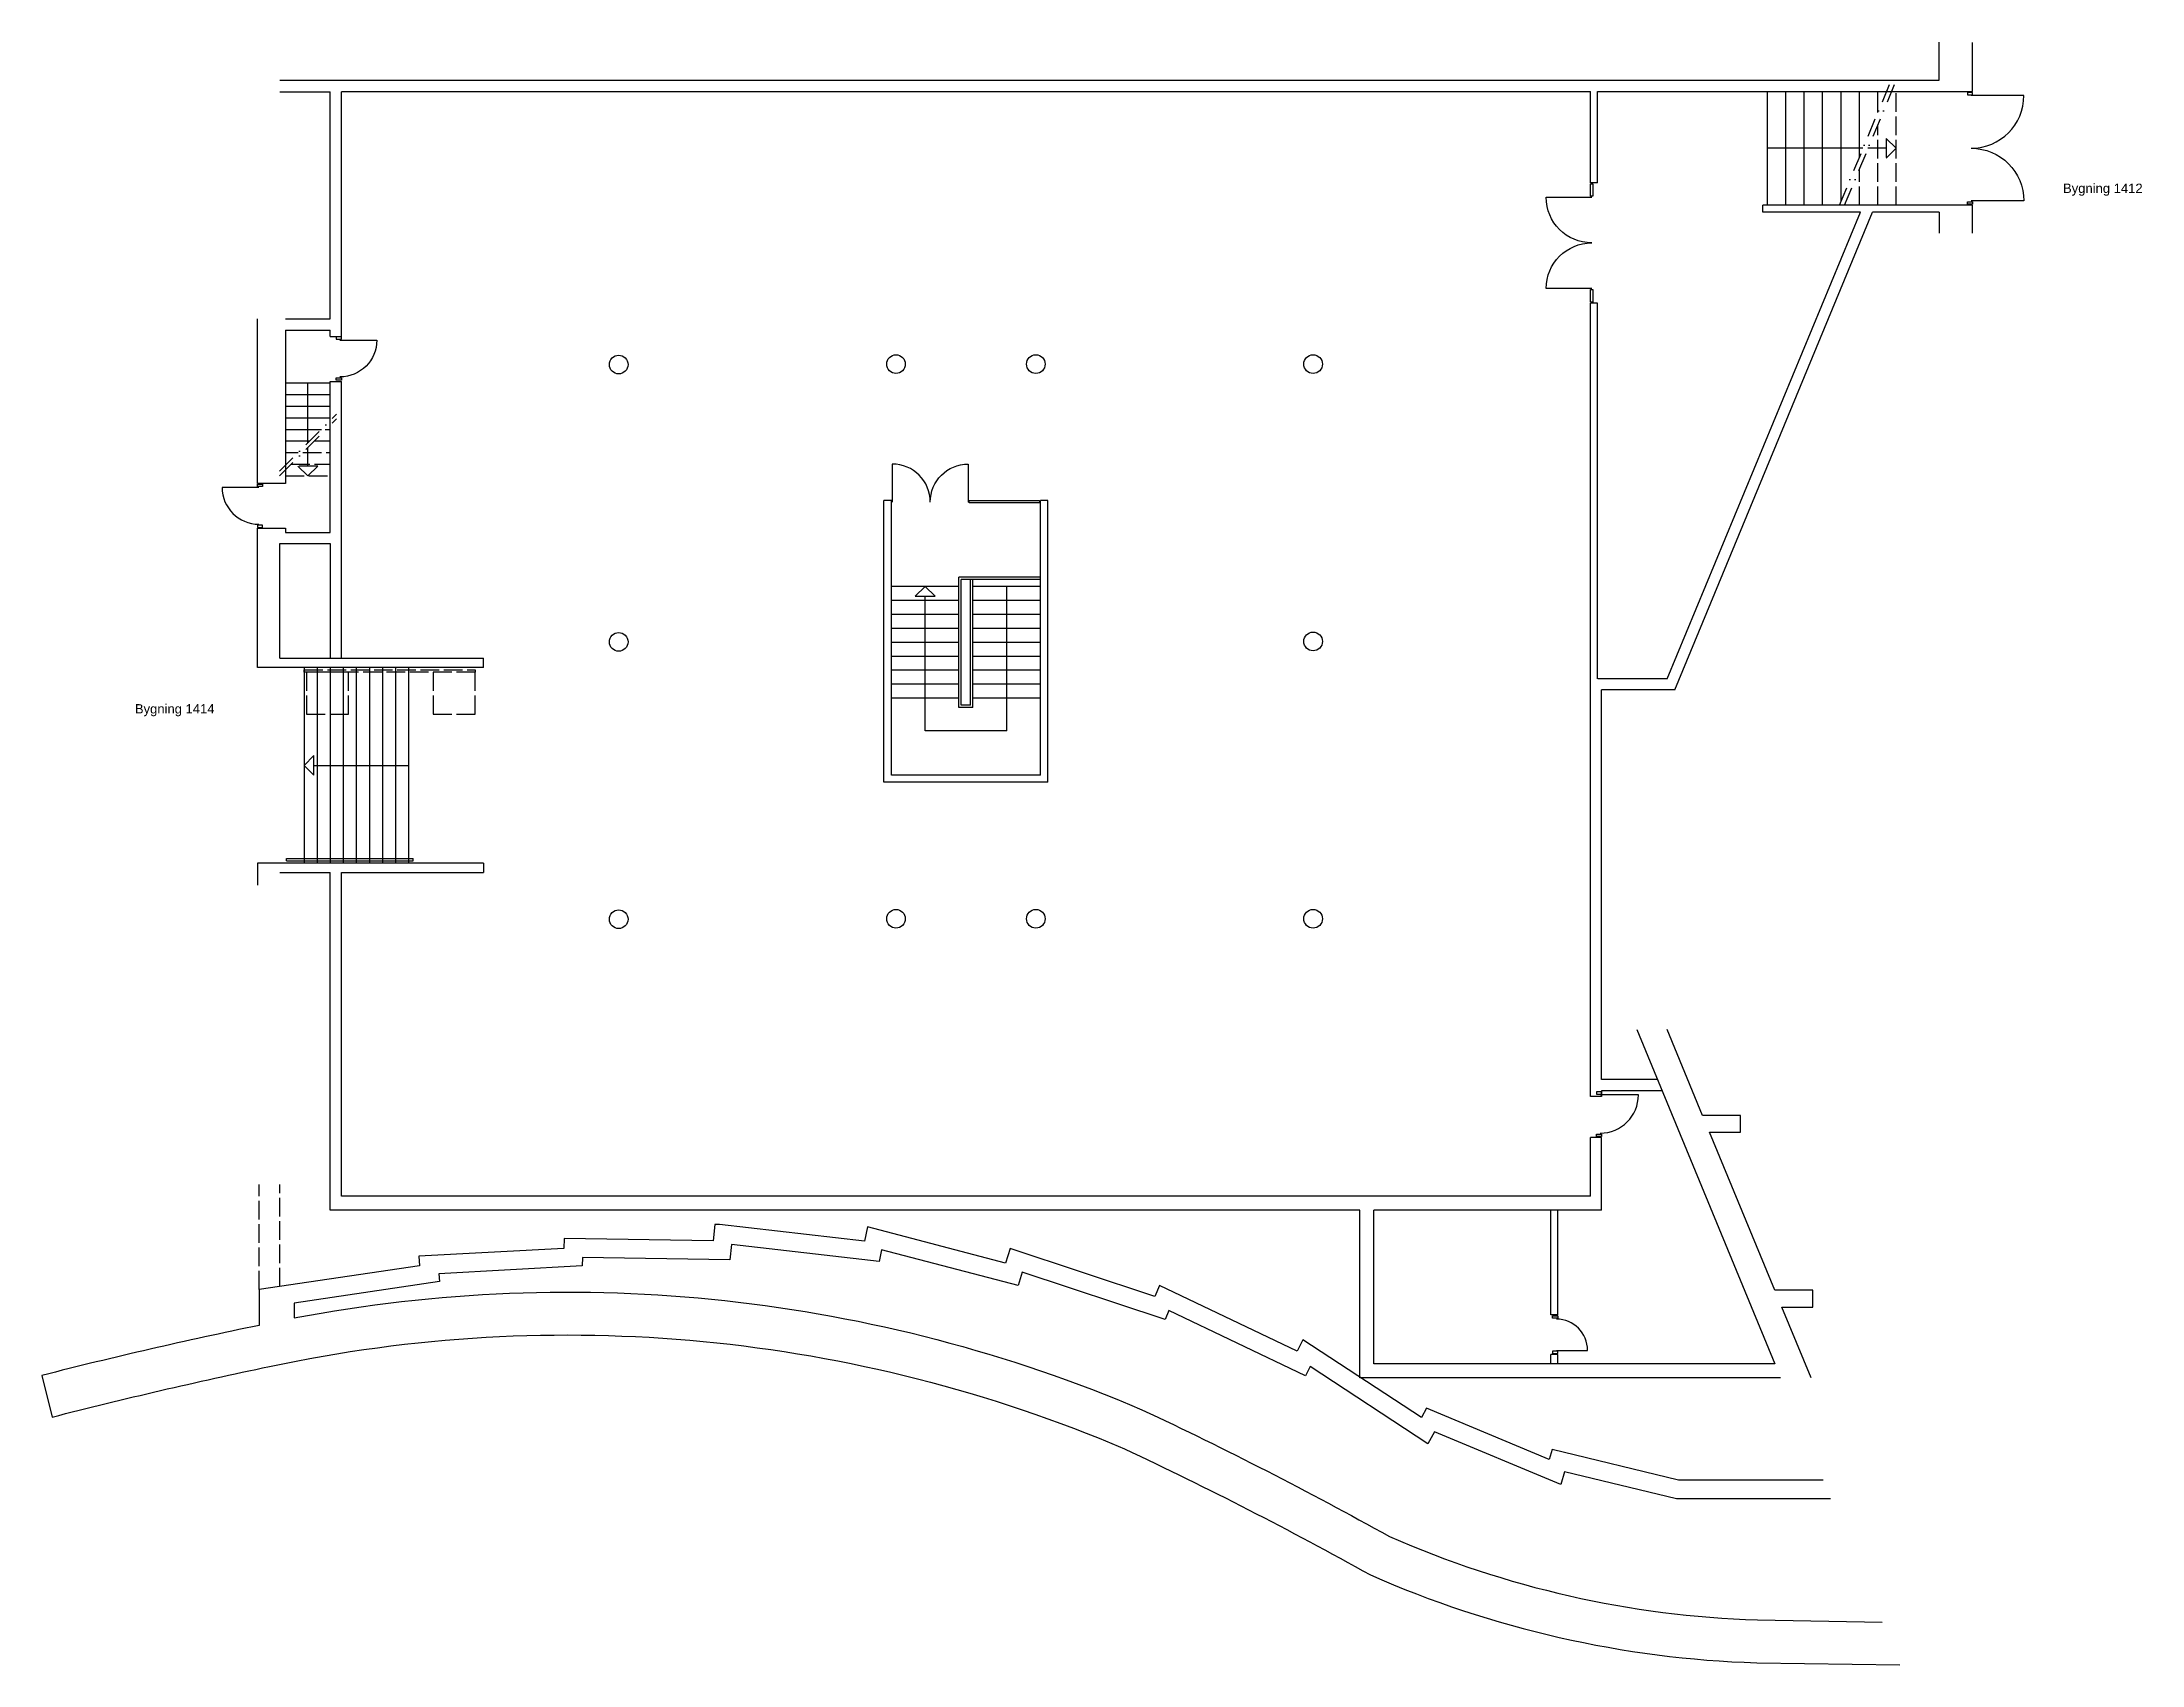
# Model space of a CAD drawing. Header units: millimetres. Extents: x -139118241 to -139073182, y 257852077 to 257886897.
import ezdxf

# ---------------------------------------------------------------- set-up
doc = ezdxf.new("R2010")
doc.units = ezdxf.units.MM
doc.header["$LTSCALE"] = 100
doc.linetypes.add('DASHDOT', pattern=[8, 4, -2, 0, -2])
doc.linetypes.add('HIDDEN', pattern=[5, 4, -1])
for name, color, linetype in [('A10--T', 1, 'Continuous'), ('A12----', 7, 'Continuous'), ('A22--U-', 1, 'Continuous'), ('A24----', 1, 'Continuous'), ('A321---', 1, 'Continuous'), ('A66----', 161, 'Continuous')]:
    doc.layers.add(name, color=color, linetype=linetype)
doc.styles.add('ARIAL', font='arial.ttf')

# ---------------------------------------------------------------- blocks, each defined once
blk = doc.blocks.new('D85V')
for points in [[(70, 110.0424046834014), (20, 110.0424046834014), (20, 0.0424046834014007), (70, 0.0424046834014007)], [(830, 0.0424046834014007), (780, 0.0424046834014007), (780, 110.0424046834014), (830, 110.0424046834014)]]:
    blk.add_lwpolyline(points, close=True)
blk.add_lwpolyline([(90, 30.0424046834014), (90, -639.9575953165986, 0.4142135623730951), (760, 30.0424046834014)], format="xyb")
blk = doc.blocks.new('D100H')
for points in [[(-979.9999999999927, 3.638e-12), (-979.9999999999927, 110), (-929.9999999999927, 110), (-929.9999999999927, 3.638e-12)], [(-19.99999999999272, 110), (-69.99999999999272, 110), (-69.99999999999272, 3.638e-12), (-19.99999999999272, 3.638e-12)]]:
    blk.add_lwpolyline(points, close=True)
blk.add_lwpolyline([(-909.9999999999927, 30.00000000000364, 0.4142135623730951), (-89.99999999999272, -789.9999999999964), (-89.99999999999272, 30.00000000000364)], format="xyb")
blk = doc.blocks.new('D96H')
for points in [[(-945, 110), (-895, 110), (-895, 0), (-945, 0)], [(-15, 0), (-15, 110), (-65, 110), (-65, 0)]]:
    blk.add_lwpolyline(points, close=True)
blk.add_lwpolyline([(-85, 30), (-85, -760, -0.4142135623730951), (-875, 30)], format="xyb")

msp = doc.modelspace()

# ---------------------------------------------------------------- linework, layer by layer
at = {"layer": 'A12----'}
for p, q in [((-139077537.2756885, 257886076.7721266), (-139077537.2756885, 257886896.7721266)), ((-139076817.2756885, 257885836.7721266), (-139076817.2756885, 257886886.0462206)), ((-139113137.2756885, 257886076.7721266), (-139077537.2756885, 257886076.7721266)), ((-139111817.2756885, 257885836.7721266), (-139085017.2756885, 257885836.7721266)), ((-139085017.2756885, 257883876.7721266), (-139085017.2756885, 257885836.7721266)), ((-139084867.2756885, 257883876.7721266), (-139084867.2756885, 257885836.7721266)), ((-139084867.2756885, 257885836.7721266), (-139076817.2756885, 257885836.7721266)), ((-139113137.2756885, 257885826.1782944), (-139112057.2756885, 257885826.1782944)), ((-139112057.2756885, 257880956.1782944), (-139112057.2756885, 257885826.1782944)), ((-139111817.2756885, 257880576.1782944), (-139111817.2756885, 257885826.1782944)), ((-139084867.2756885, 257883876.7721266), (-139085017.2756885, 257883876.7721266)), ((-139083367.1778719, 257873236.7721266), (-139079222.4122469, 257883246.7721266)), ((-139083206.7926158, 257872996.7721266), (-139078962.6519908, 257883246.7721266)), ((-139076817.2756885, 257883396.7721266), (-139081317.2756885, 257883396.7721266)), ((-139081317.2756885, 257883246.7721266), (-139081317.2756885, 257883396.7721266)), ((-139079222.4122469, 257883246.7721266), (-139081317.2756885, 257883246.7721266)), ((-139077537.2756885, 257883246.7721266), (-139078962.6519908, 257883246.7721266)), ((-139077537.2756885, 257883246.7721266), (-139077537.2756885, 257882796.7721266)), ((-139076817.2756885, 257882796.7721266), (-139076817.2756885, 257883396.7721266)), ((-139113617.2756885, 257877426.1782944), (-139113617.2756885, 257880956.1782945)), ((-139113017.2756885, 257880956.1782944), (-139112057.2756885, 257880956.1782944)), ((-139084867.2756885, 257881296.7721266), (-139085017.2756885, 257881296.7721266)), ((-139085017.2756885, 257864276.7707191), (-139085017.2756885, 257881296.7721266)), ((-139084867.2756885, 257873236.7721266), (-139084867.2756885, 257881296.7721266)), ((-139113017.2756885, 257880716.1782944), (-139112057.2756885, 257880716.1782944)), ((-139113017.2756885, 257880716.1782944), (-139113017.2756885, 257877426.1782944)), ((-139112057.2756885, 257880576.1782944), (-139112057.2756885, 257880716.1782944)), ((-139112057.2756885, 257880576.1782944), (-139111817.2756885, 257880576.1782944)), ((-139112057.2756885, 257879616.1782944), (-139111817.2756885, 257879616.1782944)), ((-139112057.2756885, 257876376.1782944), (-139112057.2756885, 257879616.1782944)), ((-139111817.2756885, 257873676.226378), (-139111817.2756885, 257879616.1782944)), ((-139113017.2756885, 257877426.1782944), (-139113617.2756885, 257877426.1782944)), ((-139100017.2756885, 257877056.7721266), (-139100177.2756885, 257877056.7721266)), ((-139100177.2756885, 257871016.7721266), (-139100177.2756885, 257877056.7721266)), ((-139100017.2756885, 257871166.7721266), (-139100017.2756885, 257877056.7721266)), ((-139096657.2756885, 257877056.7721266), (-139096817.2756885, 257877056.7721266)), ((-139096817.2756885, 257871166.7721266), (-139096817.2756885, 257877056.7721266)), ((-139096657.2756885, 257871016.7721266), (-139096657.2756885, 257877056.7721266)), ((-139113617.2756885, 257873476.226378), (-139113617.2756885, 257876466.1782944)), ((-139113617.2756885, 257876466.1782944), (-139113017.2756885, 257876466.1782944)), ((-139113017.2756885, 257876466.1782944), (-139113017.2756885, 257876376.1782944)), ((-139113017.2756885, 257876376.1782944), (-139112057.2756885, 257876376.1782944)), ((-139113137.2756885, 257876136.1782944), (-139112057.2756885, 257876136.1782944)), ((-139113137.2756885, 257873676.226378), (-139113137.2756885, 257876136.1782944)), ((-139112057.2756885, 257876136.1782944), (-139112057.2756885, 257873676.226378)), ((-139113617.2756885, 257873476.226378), (-139113617.2756885, 257874090.3156552)), ((-139113137.2756885, 257873676.226378), (-139108767.2756885, 257873676.226378)), ((-139108767.2756885, 257873476.226378), (-139108767.2756885, 257873676.226378)), ((-139108767.2756885, 257873476.226378), (-139113617.2756885, 257873476.226378)), ((-139083367.1778719, 257873236.7721266), (-139084857.2756885, 257873236.7721266)), ((-139084777.2756885, 257864636.7721266), (-139084777.2756885, 257872996.7721266)), ((-139083206.7926158, 257872996.7721266), (-139084777.2756885, 257872996.7721266)), ((-139096657.2756885, 257871016.7721266), (-139100177.2756885, 257871016.7721266)), ((-139096817.2756885, 257871166.7721266), (-139100017.2756885, 257871166.7721266)), ((-139108767.2756885, 257869276.226378), (-139113617.2756885, 257869276.226378)), ((-139113617.2756885, 257869276.226378), (-139113617.2756885, 257868806.2023362)), ((-139108767.2756885, 257869276.226378), (-139108767.2756885, 257869076.226378)), ((-139113137.2756885, 257869076.226378), (-139112057.2756885, 257869076.226378)), ((-139112057.2756885, 257861836.7721266), (-139112057.2756885, 257869076.226378)), ((-139111817.2756885, 257869076.226378), (-139108767.2756885, 257869076.226378)), ((-139111817.2756885, 257862136.7721266), (-139111817.2756885, 257869076.226378)), ((-139084020.3817339, 257865709.8872163), (-139081060.4006885, 257858536.7721266)), ((-139082609.6719233, 257863866.7721266), (-139083372.8367652, 257865709.8872163)), ((-139084777.2720633, 257864276.7707191), (-139085017.2756885, 257864276.7707191)), ((-139083577.5615247, 257864636.7721266), (-139084777.2756885, 257864636.7721266)), ((-139083478.5256885, 257864396.7721266), (-139084777.2720633, 257864396.7721266)), ((-139084777.2720633, 257864396.7721266), (-139084777.2720633, 257864276.7707191)), ((-139081800.3225635, 257863866.7721266), (-139082609.6719233, 257863866.7721266)), ((-139081800.3225635, 257863506.7721266), (-139081800.3225635, 257863866.7721266)), ((-139085017.2756885, 257862136.7721266), (-139085017.2756885, 257863396.7721266)), ((-139084777.2756885, 257863396.7721266), (-139085017.2756885, 257863396.7721266)), ((-139084777.2756885, 257861836.7721266), (-139084777.2756885, 257863396.7721266)), ((-139081056.9375483, 257860116.7721266), (-139082460.6094233, 257863506.7721266)), ((-139082460.6094233, 257863506.7721266), (-139081800.3225635, 257863506.7721266)), ((-139085017.2756885, 257862136.7721266), (-139111817.2756885, 257862136.7721266)), ((-139089967.2756885, 257861836.7721266), (-139112057.2756885, 257861836.7721266)), ((-139089967.2756885, 257858236.7721266), (-139089967.2756885, 257861836.7721266)), ((-139089667.2756885, 257858536.7721266), (-139089667.2756885, 257861836.7721266)), ((-139084777.2756885, 257861836.7721266), (-139089667.2756885, 257861836.7721266)), ((-139080247.5881885, 257860116.7721266), (-139081056.9375483, 257860116.7721266)), ((-139080278.5000483, 257858236.7721266), (-139080907.8750483, 257859756.7721266)), ((-139080907.8750483, 257859756.7721266), (-139080247.5881885, 257859756.7721266)), ((-139080247.5881885, 257859756.7721266), (-139080247.5881885, 257860116.7721266)), ((-139081060.4006885, 257858536.7721266), (-139089667.2756885, 257858536.7721266)), ((-139080936.1819385, 257858236.7721266), (-139089967.2756885, 257858236.7721266))]:
    msp.add_line(p, q, dxfattribs=at)
at = {"layer": 'A12----', "linetype": 'HIDDEN'}
for p, q in [((-139113580.686075, 257860134.9503874), (-139113580.6860673, 257862386.1782944)), ((-139113137.2756884, 257860199.9077897), (-139113137.2756885, 257862386.1782944))]:
    msp.add_line(p, q, dxfattribs=at)
at = {"layer": 'A12----', "linetype": 'Continuous'}
msp.add_line((-139118241.4245604, 257858289.1789585), (-139118026.606386, 257857394.8452472), dxfattribs=at)
for points in [[(-139080023.0782579, 257856038.6819752), (-139083125.0781706, 257856040.1450115), (-139085840.7904804, 257856696.6148113), (-139085905.0546014, 257856485.3802501), (-139088535.8625384, 257857584.2971662), (-139088644.5478533, 257857386.2639716), (-139088644.5478533, 257857386.2639716), (-139088644.5478533, 257857386.2639716), (-139088644.5478533, 257857386.2639716), (-139091184.6084711, 257859054.7342822), (-139091310.2832468, 257858808.4709339), (-139094262.7143064, 257860221.2641305), (-139094365.0347558, 257859981.2358227), (-139097469.996495, 257861009.6985802), (-139097565.1231222, 257860698.1591758), (-139100532.1033057, 257861477.868694), (-139100594.0409146, 257861167.8848166), (-139103704.4775791, 257861529.2636567), (-139103802.3635795, 257861529.2636567), (-139103838.3388562, 257861174.2372338), (-139107039.7511795, 257861224.0168504), (-139107041.4706087, 257861015.8969384), (-139110158.1689625, 257860844.853791), (-139110139.2226038, 257860639.1075612), (-139113580.686075, 257860134.9503874), (-139113580.686075, 257859362.6135473)], [(-139079865.7017967, 257855641.5803952), (-139083172.4759746, 257855643.1400117), (-139085569.9789456, 257856222.6889904), (-139085652.9943511, 257855949.8194251), (-139088359.5377369, 257857080.3718569), (-139088503.2844343, 257856818.4540648), (-139091032.330579, 257858479.6893822), (-139091132.5607685, 257858283.2854345), (-139094060.0788075, 257859684.1572872), (-139094143.0696135, 257859489.4734011), (-139097208.9794922, 257860505.0009319), (-139097296.8712674, 257860217.155645), (-139100225.3582933, 257860986.7493284), (-139100276.4028325, 257860731.2828281), (-139103446.8382026, 257861099.6324781), (-139103480.0790352, 257860771.5912519), (-139106646.0414234, 257860820.819648), (-139106647.5362046, 257860639.8911611), (-139109725.035053, 257860470.9992667), (-139109709.3634389, 257860300.8148234), (-139112828.9105607, 257859839.1085962), (-139112828.9105607, 257859524.4828481)]]:
    msp.add_lwpolyline(points, dxfattribs=at)
for points in [[(-139112828.9105607, 257859524.4828481, -0.1489121104928673), (-139094639.7796998, 257857554.2903595, -0.0170530432680523), (-139089329.2485682, 257854832.920949, 0.0955100106265978), (-139081434.950327, 257853042.5595686), (-139078758.952367, 257852995.4227904)], [(-139113580.686075, 257859362.6135473, 0.0116171710324009), (-139118241.4245604, 257858289.1789585)], [(-139113362.0161361, 257858479.5003951, -0.1548060377411375), (-139095015.6165428, 257856715.8732427, -0.0171285802788222), (-139089738.5003437, 257854009.3451533, 0.0961774119584115), (-139081449.7575931, 257852123.9089048), (-139078377.2756884, 257852076.7721266)], [(-139118026.6063859, 257857394.8452472, -0.0116059671169737), (-139113362.0161361, 257858479.5003951, -0.0103434953678619)]]:
    msp.add_lwpolyline(points, format="xyb", dxfattribs=at)
at = {"layer": 'A12----'}
for centre in [(-139105867.2756885, 257879976.1782944), (-139099917.2756885, 257879986.7721266), (-139096917.2756885, 257879986.7721266), (-139090967.2756885, 257879986.7721266), (-139105867.2756885, 257874026.1782944), (-139090967.2756885, 257874036.7721266), (-139105867.2756885, 257868076.1782944), (-139099917.2756885, 257868086.7721266), (-139096917.2756885, 257868086.7721266), (-139090967.2756885, 257868086.7721266)]:
    msp.add_circle(centre, 200, dxfattribs=at)
at = {"layer": 'A22--U-'}
for p, q in [((-139085867.2756885, 257859586.7721266), (-139085867.2756885, 257861836.7721266)), ((-139085717.2756885, 257859586.7721266), (-139085717.2756885, 257861836.7721266)), ((-139085717.2756885, 257859586.7721266), (-139085867.2756885, 257859586.7721266)), ((-139085717.2756885, 257858736.7721266), (-139085867.2756885, 257858736.7721266)), ((-139085867.2756885, 257858536.7721266), (-139085867.2756885, 257858736.7721266)), ((-139085717.2756885, 257858536.7721266), (-139085717.2756885, 257858736.7721266))]:
    msp.add_line(p, q, dxfattribs=at)
at = {"layer": 'A24----'}
for p, q in [((-139081217.2756885, 257883396.7721266), (-139081217.2756885, 257885836.7721266)), ((-139080822.9899742, 257883396.7721266), (-139080822.9899742, 257885836.7721266)), ((-139080428.7042599, 257883396.7721266), (-139080428.7042599, 257885836.7721266)), ((-139080034.4185456, 257883396.7721266), (-139080034.4185456, 257885836.7721266)), ((-139079640.1328313, 257883480.1332299), (-139079640.1328313, 257885836.7721266)), ((-139079245.847117, 257884432.0231487), (-139079245.847117, 257885836.7721266)), ((-139078851.5614027, 257885383.9130676), (-139078851.5614027, 257885836.7721266)), ((-139079169.3215848, 257884616.7721266), (-139081217.2756885, 257884616.7721266)), ((-139113017.2756885, 257879586.7721266), (-139112057.2756885, 257879586.7721266)), ((-139112537.2756885, 257878297.1268312), (-139112537.2756885, 257879586.7721266)), ((-139113017.2756885, 257879336.7721266), (-139112057.2756885, 257879336.7721266)), ((-139113017.2756885, 257879086.7721266), (-139112057.2756885, 257879086.7721266)), ((-139113017.2756885, 257878836.7721266), (-139112057.2756885, 257878836.7721266)), ((-139113017.2756885, 257878586.7721266), (-139112247.630393, 257878586.7721266)), ((-139113017.2756885, 257878336.7721266), (-139112497.630393, 257878336.7721266)), ((-139113017.2756885, 257878086.7721266), (-139112747.630393, 257878086.7721266)), ((-139113017.2756885, 257877836.7721266), (-139112997.630393, 257877836.7721266)), ((-139098567.2756885, 257875216.7721266), (-139100017.2756885, 257875216.7721266)), ((-139098567.2756885, 257872616.7721266), (-139098567.2756885, 257875416.7721266)), ((-139096817.2756885, 257875416.7721266), (-139098567.2756885, 257875416.7721266)), ((-139098517.2756885, 257872666.7721266), (-139098517.2756885, 257875366.7721266)), ((-139096817.2756885, 257875366.7721266), (-139098517.2756885, 257875366.7721266)), ((-139098317.2756885, 257872666.7721266), (-139098317.2756885, 257875366.7721266)), ((-139098267.2756885, 257872616.7721266), (-139098267.2756885, 257875366.7721266)), ((-139096817.2756885, 257875216.7721266), (-139098267.2756885, 257875216.7721266)), ((-139097542.2756885, 257872116.7721266), (-139097542.2756885, 257875216.7721266)), ((-139098567.2756885, 257874916.7721266), (-139100017.2756885, 257874916.7721266)), ((-139098567.2756885, 257874616.7721266), (-139100017.2756885, 257874616.7721266)), ((-139099292.2756885, 257872116.7721266), (-139099292.2756885, 257875004.6400923)), ((-139096817.2756885, 257874916.7721266), (-139098267.2756885, 257874916.7721266)), ((-139096817.2756885, 257874616.7721266), (-139098267.2756885, 257874616.7721266)), ((-139098567.2756885, 257874316.7721266), (-139100017.2756885, 257874316.7721266)), ((-139096817.2756885, 257874316.7721266), (-139098267.2756885, 257874316.7721266)), ((-139098567.2756885, 257874016.7721266), (-139100017.2756885, 257874016.7721266)), ((-139098567.2756885, 257873716.7721266), (-139100017.2756885, 257873716.7721266)), ((-139096817.2756885, 257874016.7721266), (-139098267.2756885, 257874016.7721266)), ((-139096817.2756885, 257873716.7721266), (-139098267.2756885, 257873716.7721266)), ((-139112617.2756885, 257873476.226378), (-139112617.2756885, 257869276.226378)), ((-139112337.2756885, 257873476.226378), (-139112337.2756885, 257869276.226378)), ((-139112057.2756885, 257873476.226378), (-139112057.2756885, 257869276.226378)), ((-139111777.2756885, 257873476.226378), (-139111777.2756885, 257869276.226378)), ((-139111497.2756885, 257873476.226378), (-139111497.2756885, 257869276.226378)), ((-139111217.2756885, 257873476.226378), (-139111217.2756885, 257869276.226378)), ((-139110937.2756885, 257873476.226378), (-139110937.2756885, 257869276.226378)), ((-139110657.2756885, 257873476.226378), (-139110657.2756885, 257869276.226378)), ((-139110377.2756885, 257873476.226378), (-139110377.2756885, 257869276.226378)), ((-139098567.2756885, 257873416.7721266), (-139100017.2756885, 257873416.7721266)), ((-139096817.2756885, 257873416.7721266), (-139098267.2756885, 257873416.7721266)), ((-139098567.2756885, 257873116.7721266), (-139100017.2756885, 257873116.7721266)), ((-139098567.2756885, 257872816.7721266), (-139100017.2756885, 257872816.7721266)), ((-139096817.2756885, 257873116.7721266), (-139098267.2756885, 257873116.7721266)), ((-139096817.2756885, 257872816.7721266), (-139098267.2756885, 257872816.7721266)), ((-139098267.2756885, 257872616.7721266), (-139098567.2756885, 257872616.7721266)), ((-139098317.2756885, 257872666.7721266), (-139098517.2756885, 257872666.7721266)), ((-139097542.2756885, 257872116.7721266), (-139099292.2756885, 257872116.7721266)), ((-139112405.1436541, 257871376.226378), (-139110377.2756885, 257871376.226378)), ((-139110277.2756885, 257869326.226378), (-139110277.2756885, 257869376.226378))]:
    msp.add_line(p, q, dxfattribs=at)
at = {"layer": 'A24----', "linetype": 'DASHDOT'}
for p, q in [((-139078605.5951487, 257885977.7281342), (-139079710.685612, 257883309.8037499)), ((-139078497.3559286, 257885977.7281342), (-139079602.4463919, 257883309.8037499)), ((-139113143.5254851, 257877690.8770346), (-139111923.3763843, 257878911.0261354)), ((-139113143.5254851, 257877590.8770346), (-139111923.3763843, 257878811.0261354))]:
    msp.add_line(p, q, dxfattribs=at)
at = {"layer": 'A24----', "linetype": 'HIDDEN'}
for p, q in [((-139078457.2756885, 257883396.7721266), (-139078457.2756885, 257885836.7721266)), ((-139078851.5614027, 257883396.7721266), (-139078851.5614027, 257885122.6004746)), ((-139078669.4077228, 257884616.7721266), (-139079061.0823647, 257884616.7721266)), ((-139079245.847117, 257883396.7721266), (-139079245.847117, 257884170.7105558)), ((-139112537.2756885, 257877798.904161), (-139112537.2756885, 257878197.1268312)), ((-139112397.630393, 257878336.7721266), (-139112057.2756885, 257878336.7721266)), ((-139112147.630393, 257878586.7721266), (-139112057.2756885, 257878586.7721266)), ((-139112897.630393, 257877836.7721266), (-139112057.2756885, 257877836.7721266)), ((-139112647.630393, 257878086.7721266), (-139112057.2756885, 257878086.7721266)), ((-139113017.2756885, 257877586.7721266), (-139112057.2756885, 257877586.7721266))]:
    msp.add_line(p, q, dxfattribs=at)
for points in [[(-139078457.2756885, 257884616.7721266), (-139078669.4077228, 257884828.904161), (-139078669.4077228, 257884404.6400923)], [(-139112537.2756885, 257877586.7721266), (-139112325.1436541, 257877798.904161), (-139112749.4077228, 257877798.904161)]]:
    msp.add_lwpolyline(points, close=True, dxfattribs=at)
at = {"layer": 'A24----'}
for points in [[(-139099080.1436541, 257875004.6400923), (-139099292.2756885, 257875216.7721266), (-139099504.4077228, 257875004.6400923)], [(-139112405.1436541, 257871588.3584123), (-139112617.2756885, 257871376.226378), (-139112405.1436541, 257871164.0943436)]]:
    msp.add_lwpolyline(points, close=True, dxfattribs=at)
for points in [[(-139112997.2756885, 257869326.226378), (-139112997.2756885, 257869376.226378), (-139110277.2756885, 257869376.226378)], [(-139112997.2756885, 257869326.226378), (-139110277.2756885, 257869326.226378)]]:
    msp.add_lwpolyline(points, dxfattribs=at)
at = {"layer": 'A321---'}
for points in [[(-139076927.2756885, 257885816.7721266), (-139076927.2756885, 257885766.7721266), (-139076817.2756885, 257885766.7721266), (-139076817.2756885, 257885816.7721266)], [(-139085017.2756885, 257883856.7721266), (-139084967.2756885, 257883856.7721266), (-139084967.2756885, 257883586.7721266), (-139085017.2756885, 257883586.7721266)], [(-139076927.2756885, 257883416.7721266), (-139076927.2756885, 257883466.7721266), (-139076817.2756885, 257883466.7721266), (-139076817.2756885, 257883416.7721266)], [(-139085017.2756885, 257881586.7721266), (-139084967.2756885, 257881586.7721266), (-139084967.2756885, 257881316.7721266), (-139085017.2756885, 257881316.7721266)], [(-139098347.2756885, 257877056.7721266), (-139096837.2756885, 257877056.7721266), (-139096837.2756885, 257877006.7721266), (-139098347.2756885, 257877006.7721266)]]:
    msp.add_lwpolyline(points, close=True, dxfattribs=at)
for points in [[(-139076847.2756885, 257884616.7721266, 0.4142135623731005), (-139075717.2756885, 257885746.7721266), (-139076847.2756885, 257885746.7721266)], [(-139076847.2756885, 257884616.7721266, -0.4142135623731005), (-139075717.2756885, 257883486.7721266), (-139076847.2756885, 257883486.7721266)], [(-139084987.2756885, 257881606.7721266), (-139085967.2756885, 257881606.7721266, -0.4142135623730951), (-139084987.2756885, 257882586.7721266, -0.4142135623730951), (-139085967.2756885, 257883566.7721266), (-139084987.2756885, 257883566.7721266)], [(-139099182.2756885, 257877026.7721266, 0.4142135623730951), (-139099997.2756885, 257877841.7721266), (-139099997.2756885, 257877026.7721266)], [(-139099182.2756885, 257877026.7721266, -0.4142135623730951), (-139098367.2756885, 257877841.7721266), (-139098367.2756885, 257877026.7721266)]]:
    msp.add_lwpolyline(points, format="xyb", dxfattribs=at)
at = {"layer": 'A66----', "linetype": 'HIDDEN'}
for points in [[(-139108947.2756885, 257873376.226378), (-139112617.2756885, 257873376.226378), (-139112617.2756885, 257873426.226378), (-139108947.2756885, 257873426.226378)], [(-139112567.2756885, 257872476.226378), (-139111667.2756885, 257872476.226378), (-139111667.2756885, 257873376.226378), (-139112567.2756885, 257873376.226378)], [(-139109847.2756885, 257872476.226378), (-139108947.2756885, 257872476.226378), (-139108947.2756885, 257873376.226378), (-139109847.2756885, 257873376.226378)]]:
    msp.add_lwpolyline(points, close=True, dxfattribs=at)

# ---------------------------------------------------------------- block references
at = {"layer": 'A321---', "rotation": 90}
for name, p in [('D96H', (-139111817.2756885, 257880586.7721266)), ('D100H', (-139084777.2756885, 257864396.7721266)), ('D85V', (-139085717.2756885, 257858736.7721266))]:
    msp.add_blockref(name, p, dxfattribs=at)
at = {"layer": 'A321---', "xscale": -1, "rotation": 270}
msp.add_blockref('D96H', (-139113617.2756885, 257877426.1782944), dxfattribs=at)

# ---------------------------------------------------------------- texts
at = {"layer": 'A10--T', "char_height": 200, "attachment_point": 1, "style": 'ARIAL'}
for s, insert in [('Bygning 1412', (-139074876.4603521, 257883858.4179468)), ('Bygning 1414', (-139116248.349037, 257872690.6159904))]:
    msp.add_mtext_dynamic_manual_height_columns(s, width=2343.117441892624, gutter_width=12.5, heights=[-259.6180081855389], dxfattribs=dict(at, insert=insert))

doc.saveas('drawing.dxf')
